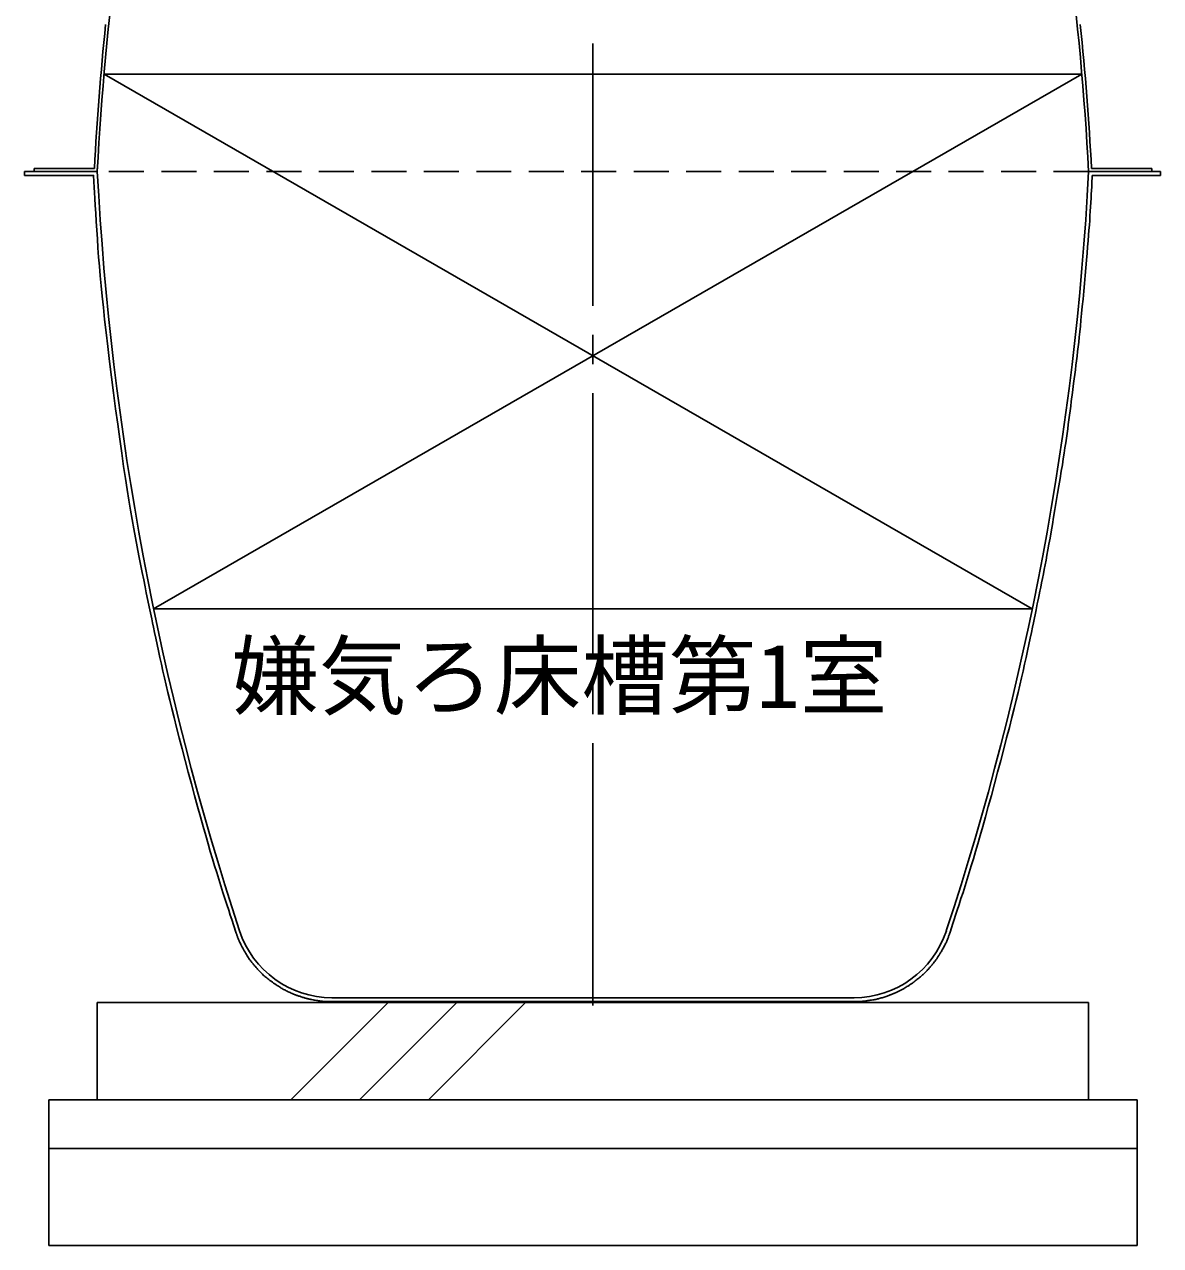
# Model space of a CAD drawing. Units: millimetres, scale not verified. Extents: x -8910 to 8910, y -6308 to 6308.
# Drawn here: x 899 to 2068, y -3789 to -2532 of the extents above; entities that cross this region are included whole.
import ezdxf
from ezdxf.enums import TextEntityAlignment as Align

# ---------------------------------------------------------------- set-up
doc = ezdxf.new("R2010")
doc.units = ezdxf.units.MM
doc.header["$LTSCALE"] = 30
doc.linetypes.add('CHAIN2', pattern=[12, 9, -1, 1, -1])
doc.linetypes.add('DASHED1', pattern=[1.8, 1.2, -0.6])
doc.layers.add('0-0_空気管', color=3, linetype='Continuous', lineweight=25)
doc.layers.add('0-4_機器', color=2, linetype='Continuous', lineweight=25)
doc.styles.add('ＭＳ ゴシック', font='')
doc.styles.get('ＭＳ ゴシック').set_extended_font_data('MS Gothic')

msp = doc.modelspace()

# ---------------------------------------------------------------- linework, layer by layer
at = {"layer": '0-0_空気管', "linetype": 'CHAIN2'}
msp.add_line((1484.03, -3541.96), (1484.03, -1658.62), dxfattribs=at)
at = {"layer": '0-0_空気管'}
for p, q in [((980.95, -2583.82), (1987.12, -2583.82)), ((980.95, -2583.82), (1936.09, -3133.82)), ((1031.97, -3133.82), (1987.12, -2583.82)), ((899.03, -2683.82), (899.03, -2687.82)), ((974.03, -2683.82), (899.03, -2683.82)), ((909.03, -2680.62), (909.03, -2683.82)), ((971, -2680.62), (909.03, -2680.62)), ((974.03, -2683.82), (974.03, -2680.62)), ((2068.08, -2683.82), (1994.03, -2683.82)), ((2059.03, -2680.62), (1997.07, -2680.62)), ((1997.36, -2696.56), (1997.83, -2687.82)), ((1997.83, -2687.82), (2068.08, -2687.82)), ((2059.03, -2683.82), (2059.03, -2680.62)), ((2068.08, -2687.82), (2068.08, -2683.82)), ((1024.46, -3117.25), (1028.08, -3134.76)), ((1936.09, -3133.82), (1031.97, -3133.82)), ((1752.65, -3533.82), (1215.41, -3533.82))]:
    msp.add_line(p, q, dxfattribs=at)
at = {"layer": '0-0_空気管', "linetype": 'DASHED1'}
msp.add_line((1994.03, -2683.82), (974.03, -2683.82), dxfattribs=at)
at = {"layer": '0-0_空気管'}
for points in [[(899.03, -2687.82), (970.24, -2687.82), (970.91, -2700.26)], [(970.91, -2700.26), (971.19, -2705.49), (971.53, -2711.73), (971.93, -2718.85), (972.38, -2726.7), (972.89, -2735.14), (973.45, -2744.01), (974.06, -2753.17), (974.71, -2762.47), (975.41, -2771.82), (976.18, -2781.31), (977.02, -2791.1), (977.96, -2801.32), (979.03, -2812.12), (980.23, -2823.65), (981.59, -2836.06), (983.12, -2849.47), (984.84, -2863.99), (986.72, -2879.37), (988.71, -2895.34), (990.79, -2911.6), (992.91, -2927.86), (995.03, -2943.83), (997.13, -2959.22), (999.16, -2973.73), (1001.1, -2987.16), (1002.95, -2999.56), (1004.72, -3011.09), (1006.46, -3021.89), (1008.16, -3032.11), (1009.84, -3041.88), (1011.54, -3051.35), (1013.26, -3060.66), (1015.01, -3069.92), (1016.77, -3079.03), (1018.5, -3087.84), (1020.17, -3096.21), (1021.75, -3104), (1023.19, -3111.06), (1024.46, -3117.25)], [(1976.24, -2920.58), (1977.45, -2911.21), (1978.65, -2901.85), (1979.25, -2897.16), (1979.85, -2892.48), (1980.44, -2887.79), (1981.02, -2883.11), (1981.6, -2878.42), (1982.16, -2873.73), (1982.72, -2869.03), (1983.27, -2864.25), (1983.82, -2859.33), (1984.39, -2854.19), (1984.96, -2848.76), (1985.56, -2842.97), (1986.19, -2836.75), (1986.85, -2830.02), (1987.55, -2822.75), (1988.27, -2815.05), (1989.02, -2807.07), (1989.76, -2798.94), (1990.49, -2790.82), (1991.2, -2782.85), (1991.87, -2775.18), (1992.49, -2767.95), (1993.05, -2761.26), (1993.55, -2755.09), (1994, -2749.37), (1994.41, -2744.01), (1994.78, -2738.94), (1995.12, -2734.09), (1995.43, -2729.39), (1995.73, -2724.76), (1996.01, -2720.15), (1996.28, -2715.62), (1996.54, -2711.23), (1996.78, -2707.06), (1997, -2703.18), (1997.19, -2699.65), (1997.36, -2696.56)], [(1939.98, -3134.76), (1941.26, -3128.59), (1941.79, -3126), (1942.43, -3122.91), (1943.15, -3119.38), (1943.95, -3115.49), (1944.8, -3111.3), (1945.69, -3106.9), (1946.6, -3102.36), (1947.51, -3097.74), (1948.42, -3093.09), (1949.33, -3088.37), (1950.25, -3083.49), (1951.2, -3078.4), (1952.19, -3073.02), (1953.23, -3067.27), (1954.33, -3061.08), (1955.5, -3054.38), (1956.76, -3047.13), (1958.07, -3039.44), (1959.43, -3031.46), (1960.79, -3023.34), (1962.15, -3015.21), (1963.47, -3007.22), (1964.73, -2999.52), (1965.91, -2992.26), (1966.99, -2985.55), (1967.96, -2979.33), (1968.86, -2973.56), (1969.68, -2968.15), (1970.44, -2963.02), (1971.16, -2958.12), (1971.84, -2953.36), (1972.49, -2948.67), (1973.14, -2943.99), (1973.77, -2939.31), (1974.4, -2934.63), (1975.01, -2929.95), (1975.63, -2925.26), (1976.24, -2920.58)], [(1028.08, -3134.76), (1030.01, -3144.09), (1030.82, -3148.02), (1031.79, -3152.7), (1032.91, -3158.04), (1034.14, -3163.93), (1035.48, -3170.25), (1036.91, -3176.9), (1038.39, -3183.76), (1039.93, -3190.73), (1041.49, -3197.73), (1043.11, -3204.83), (1044.81, -3212.15), (1046.63, -3219.78), (1048.58, -3227.84), (1050.7, -3236.43), (1053.02, -3245.67), (1055.57, -3255.66), (1058.36, -3266.44), (1061.35, -3277.88), (1064.47, -3289.73), (1067.68, -3301.8), (1070.91, -3313.86), (1074.11, -3325.7), (1077.23, -3337.09), (1080.19, -3347.84), (1082.96, -3357.76), (1085.55, -3366.93), (1087.99, -3375.44), (1090.32, -3383.4), (1092.55, -3390.92), (1094.72, -3398.11), (1096.86, -3405.07), (1098.99, -3411.92), (1101.14, -3418.72), (1103.27, -3425.42), (1105.35, -3431.89), (1107.34, -3438.03), (1109.2, -3443.76), (1110.9, -3448.94)], [(1936.27, -3152.7), (1937.24, -3148.02), (1939.98, -3134.76)], [(1851.44, -3466.35), (1854.42, -3457.29), (1855.67, -3453.49), (1857.17, -3448.94), (1858.86, -3443.76), (1860.72, -3438.03), (1862.71, -3431.89), (1864.79, -3425.42), (1866.92, -3418.72), (1869.07, -3411.92), (1871.21, -3405.07), (1873.34, -3398.11), (1875.51, -3390.92), (1877.75, -3383.4), (1880.07, -3375.44), (1882.52, -3366.93), (1885.11, -3357.76), (1887.88, -3347.84), (1890.84, -3337.09), (1893.95, -3325.7), (1897.15, -3313.86), (1900.38, -3301.8), (1903.59, -3289.73), (1906.72, -3277.88), (1909.7, -3266.44), (1912.49, -3255.66), (1915.04, -3245.67), (1917.36, -3236.43), (1919.48, -3227.84), (1921.44, -3219.78), (1923.25, -3212.15), (1924.95, -3204.83), (1926.57, -3197.73), (1928.14, -3190.73), (1929.67, -3183.76), (1931.15, -3176.9), (1932.58, -3170.25), (1933.92, -3163.93), (1935.16, -3158.04), (1936.27, -3152.7)], [(1110.9, -3448.94), (1112.39, -3453.49), (1116.62, -3466.35)], [(1116.62, -3466.35), (1116.95, -3467.34), (1117.09, -3467.76), (1117.26, -3468.26), (1117.45, -3468.82), (1117.66, -3469.45), (1117.89, -3470.12), (1118.14, -3470.82), (1118.41, -3471.55), (1118.68, -3472.28), (1118.97, -3473.02), (1119.27, -3473.77), (1119.59, -3474.54), (1119.95, -3475.34), (1120.34, -3476.2), (1120.77, -3477.12), (1121.26, -3478.12), (1121.81, -3479.21), (1122.42, -3480.39), (1123.08, -3481.65), (1123.79, -3482.97), (1124.52, -3484.32), (1125.27, -3485.67), (1126.03, -3487), (1126.77, -3488.29), (1127.49, -3489.51), (1128.18, -3490.65), (1128.85, -3491.7), (1129.49, -3492.68), (1130.11, -3493.6), (1130.72, -3494.47), (1131.32, -3495.3), (1131.92, -3496.09), (1132.52, -3496.87), (1133.13, -3497.63), (1133.74, -3498.37), (1134.33, -3499.08), (1134.9, -3499.75), (1135.44, -3500.38), (1135.93, -3500.93)], [(1844.99, -3481.77), (1845.51, -3480.82), (1846, -3479.88), (1846.47, -3478.96), (1846.91, -3478.07), (1847.33, -3477.2), (1847.72, -3476.35), (1848.09, -3475.51), (1848.44, -3474.68), (1848.78, -3473.85), (1849.11, -3473.03), (1849.42, -3472.21), (1849.72, -3471.39), (1850.01, -3470.6), (1850.27, -3469.84), (1850.51, -3469.14), (1850.73, -3468.5), (1850.91, -3467.94), (1851.44, -3466.35)], [(1830.48, -3502.8), (1830.98, -3502.25), (1831.18, -3502.02), (1831.43, -3501.74), (1831.7, -3501.42), (1832.01, -3501.06), (1832.34, -3500.69), (1832.69, -3500.28), (1833.04, -3499.87), (1833.4, -3499.44), (1833.75, -3499.01), (1834.1, -3498.58), (1834.46, -3498.13), (1834.82, -3497.66), (1835.19, -3497.18), (1835.57, -3496.67), (1835.97, -3496.14), (1836.38, -3495.57), (1836.8, -3494.97), (1837.24, -3494.34), (1837.69, -3493.7), (1838.12, -3493.06), (1838.55, -3492.44), (1838.96, -3491.83), (1839.35, -3491.26), (1839.7, -3490.73), (1840.02, -3490.25), (1840.3, -3489.81), (1840.57, -3489.39), (1840.84, -3488.97), (1841.11, -3488.53), (1841.4, -3488.05), (1841.72, -3487.52), (1842.08, -3486.9), (1842.49, -3486.2), (1842.95, -3485.41), (1843.43, -3484.56), (1843.94, -3483.66), (1844.47, -3482.72), (1844.99, -3481.77)], [(1135.93, -3500.93), (1136.36, -3501.42), (1137.58, -3502.8)], [(1137.58, -3502.8), (1138.51, -3503.85), (1138.9, -3504.29), (1139.36, -3504.81), (1139.9, -3505.4), (1140.49, -3506.06), (1141.14, -3506.75), (1141.82, -3507.48), (1142.54, -3508.22), (1143.28, -3508.97), (1144.03, -3509.71), (1144.8, -3510.45), (1145.61, -3511.18), (1146.46, -3511.93), (1147.36, -3512.7), (1148.31, -3513.48), (1149.34, -3514.3), (1150.44, -3515.14), (1151.63, -3516.03), (1152.87, -3516.94), (1154.16, -3517.86), (1155.47, -3518.77), (1156.76, -3519.67), (1158.03, -3520.53), (1159.24, -3521.34), (1160.38, -3522.08), (1161.41, -3522.75), (1162.37, -3523.35), (1163.26, -3523.89), (1164.11, -3524.39), (1164.94, -3524.86), (1165.78, -3525.31), (1166.63, -3525.75), (1167.53, -3526.2), (1168.47, -3526.66), (1169.47, -3527.13), (1170.48, -3527.61), (1171.5, -3528.08), (1172.51, -3528.54), (1173.49, -3528.98)], [(1813.35, -3518.29), (1814.04, -3517.77), (1814.81, -3517.19), (1815.64, -3516.56), (1816.51, -3515.89), (1817.4, -3515.19), (1818.31, -3514.47), (1819.21, -3513.75), (1820.09, -3513.04), (1820.93, -3512.35), (1821.72, -3511.68), (1822.46, -3511.04), (1823.15, -3510.42), (1823.81, -3509.83), (1824.43, -3509.24), (1825.02, -3508.67), (1825.6, -3508.1), (1826.17, -3507.52), (1826.72, -3506.95), (1827.26, -3506.38), (1827.78, -3505.82), (1828.27, -3505.28), (1828.72, -3504.79), (1829.12, -3504.33), (1829.48, -3503.93), (1830.48, -3502.8)], [(1173.49, -3528.98), (1174.43, -3529.4), (1175.29, -3529.77), (1176.07, -3530.11), (1176.78, -3530.41), (1177.45, -3530.68), (1178.08, -3530.93), (1178.71, -3531.17), (1179.34, -3531.4), (1179.99, -3531.63), (1180.69, -3531.87), (1181.45, -3532.12), (1182.25, -3532.39), (1183.09, -3532.66), (1183.94, -3532.93), (1184.79, -3533.2), (1185.63, -3533.46), (1186.44, -3533.71), (1187.21, -3533.94), (1187.92, -3534.15), (1188.59, -3534.33), (1189.25, -3534.51), (1189.9, -3534.68), (1190.58, -3534.84), (1191.29, -3535.01), (1192.07, -3535.18), (1192.93, -3535.36), (1193.88, -3535.56), (1194.92, -3535.76), (1196.01, -3535.98), (1197.14, -3536.19), (1198.3, -3536.4), (1199.45, -3536.61), (1200.59, -3536.8), (1201.68, -3536.97), (1202.72, -3537.12), (1203.7, -3537.26), (1204.64, -3537.37), (1205.54, -3537.47), (1206.4, -3537.55)], [(1788.32, -3531.51), (1789.05, -3531.25), (1789.71, -3531.01), (1790.3, -3530.79), (1790.87, -3530.57), (1791.41, -3530.35), (1791.95, -3530.13), (1792.5, -3529.9), (1793.1, -3529.64), (1793.75, -3529.36), (1794.44, -3529.05), (1795.16, -3528.73), (1795.89, -3528.4), (1796.63, -3528.06), (1797.36, -3527.72), (1798.07, -3527.39), (1798.74, -3527.07), (1799.37, -3526.77), (1799.96, -3526.48), (1800.52, -3526.19), (1801.07, -3525.9), (1801.63, -3525.61), (1802.2, -3525.3), (1802.79, -3524.96), (1803.43, -3524.6), (1804.11, -3524.2), (1804.84, -3523.77), (1805.59, -3523.33), (1806.35, -3522.88), (1807.11, -3522.41), (1807.85, -3521.96), (1808.57, -3521.52), (1809.24, -3521.09), (1809.86, -3520.7), (1810.45, -3520.32), (1811, -3519.95), (1811.56, -3519.57), (1812.12, -3519.18), (1812.71, -3518.76), (1813.35, -3518.29)], [(1206.4, -3537.55), (1207.24, -3537.62), (1208.07, -3537.67), (1208.89, -3537.72), (1209.7, -3537.75), (1210.5, -3537.77), (1211.28, -3537.79), (1212.02, -3537.81), (1212.7, -3537.81), (1213.32, -3537.81), (1213.87, -3537.82)], [(1213.87, -3537.82), (1754.24, -3537.82), (1754.71, -3537.81), (1755.23, -3537.81), (1755.78, -3537.8), (1756.37, -3537.79), (1756.98, -3537.78), (1757.6, -3537.76), (1758.22, -3537.73), (1758.85, -3537.7), (1759.51, -3537.66), (1760.2, -3537.61), (1760.94, -3537.54), (1761.75, -3537.46), (1762.63, -3537.37), (1763.6, -3537.25), (1764.65, -3537.12), (1765.79, -3536.97), (1766.98, -3536.81), (1768.2, -3536.63), (1769.43, -3536.45), (1770.65, -3536.26), (1771.84, -3536.06), (1772.97, -3535.87), (1774.03, -3535.67), (1775.02, -3535.48), (1775.97, -3535.28), (1776.89, -3535.07), (1777.79, -3534.84), (1778.69, -3534.61), (1779.61, -3534.35), (1780.56, -3534.07), (1781.55, -3533.77), (1782.57, -3533.45), (1783.61, -3533.11), (1784.63, -3532.78), (1785.64, -3532.44), (1786.6, -3532.11), (1787.5, -3531.8), (1788.32, -3531.51)]]:
    msp.add_lwpolyline(points, dxfattribs=at)
for centre, radius, start, end in [((3969.92, -2840.83), 3000, 168.01242, 177), ((-1001.86, -2840.83), 3000, 2.99998, 11.98755), ((3969.92, -2840.83), 3003.2, 174.10699, 176.94209), ((-1001.86, -2840.83), 3003.2, 3.05789, 5.89299), ((3969.92, -2526.81), 3000, 183, 198.226), ((-1001.86, -2526.81), 3000, 341.77399, 357), ((1215.41, -3433.82), 100, 198.226, 270), ((1752.65, -3433.82), 100, 270, 341.77399)]:
    msp.add_arc(centre, radius, start, end, dxfattribs=at)
at = {"layer": '0-4_機器'}
for p, q in [((974.03, -3538.82), (1994.03, -3538.82)), ((974.03, -3538.82), (974.03, -3638.82)), ((1173.24, -3638.82), (1273.24, -3538.82)), ((1243.95, -3638.82), (1343.95, -3538.82)), ((1314.66, -3638.82), (1414.66, -3538.82)), ((1994.03, -3538.82), (1994.03, -3638.82)), ((924.03, -3638.82), (2044.03, -3638.82)), ((924.03, -3638.82), (924.03, -3788.82)), ((2044.03, -3638.82), (2044.03, -3788.82)), ((924.03, -3688.82), (2044.03, -3688.82)), ((924.03, -3788.82), (2044.03, -3788.82))]:
    msp.add_line(p, q, dxfattribs=at)

# ---------------------------------------------------------------- texts
at = {"layer": '0-0_空気管', "color": 4, "style": 'ＭＳ ゴシック'}
msp.add_text('嫌気ろ床槽第1室', height=65.98, dxfattribs=at).set_placement((1112.08, -3255.44), align=Align.BOTTOM_LEFT)

doc.saveas('drawing.dxf')
